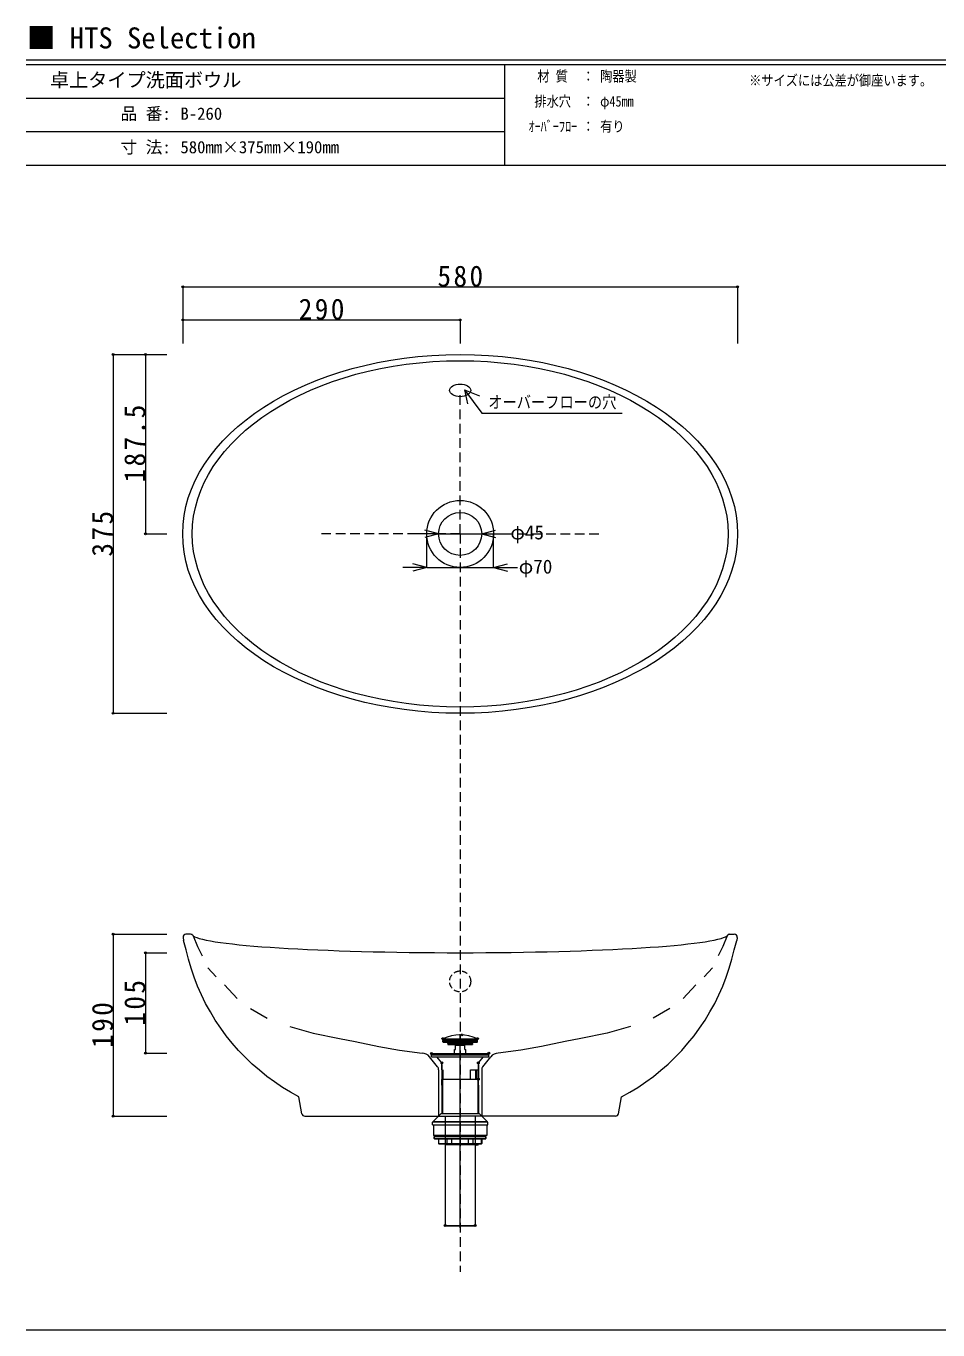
# Model space of a CAD drawing. Units: millimetres, scale not verified. Extents: x -1002 to 1002, y -687 to 676.
# Drawn here: x -1002 to -49, y -687 to 676 of the extents above; entities that cross this region are included whole.
import ezdxf
from ezdxf.enums import TextEntityAlignment as Align

# ---------------------------------------------------------------- set-up
doc = ezdxf.new("R2010")
doc.units = ezdxf.units.MM
doc.header["$LTSCALE"] = 5
doc.header["$PDMODE"] = 32
doc.header["$PDSIZE"] = 2
doc.linetypes.add('DASHED1', pattern=[1.8, 1.2, -0.6])
doc.linetypes.add('DASHED2', pattern=[3, 2, -1])
doc.layers.add('F-0', color=7, linetype='Continuous', lineweight=15)
doc.styles.add('ＭＳ ゴシック', font='')
doc.styles.get('ＭＳ ゴシック').set_extended_font_data('MS Gothic')

msp = doc.modelspace()

# ---------------------------------------------------------------- linework, layer by layer
at = {"layer": 'F-0'}
for p, q in [((1002.034, 640.036), (-1002.086, 640.036)), ((1002.034, 635.036), (-1002.086, 635.036)), ((-502.086, 635.036), (-502.086, 530.036)), ((-502.086, 600.036), (-1002.086, 600.036)), ((-502.086, 565.036), (-1002.086, 565.036)), ((1002.034, 530.036), (-1002.086, 530.036)), ((-838.396, 402.962), (-258.396, 402.962)), ((-838.396, 402.962), (-838.396, 343.763)), ((-258.396, 402.962), (-258.396, 343.763)), ((-838.396, 368.429), (-548.396, 368.429)), ((-838.396, 368.429), (-838.396, 343.763)), ((-548.396, 368.429), (-548.396, 343.763)), ((-910.981, 332.357), (-910.981, -42.643)), ((-910.981, 332.357), (-854.994, 332.357)), ((-877.158, 332.357), (-877.158, 144.857)), ((-877.158, 332.357), (-854.994, 332.357)), ((-543.962, 295.341), (-540.79, 280.67)), ((-543.962, 295.341), (-528.101, 288.997)), ((-877.158, 144.857), (-854.994, 144.857)), ((-570.896, 144.857), (-595.896, 144.857)), ((-570.896, 144.857), (-585.385, 148.739)), ((-570.896, 144.857), (-585.385, 140.975)), ((-583.396, 109.857), (-583.396, 144.857)), ((-570.896, 144.857), (-525.896, 144.857)), ((-525.896, 144.857), (-511.407, 148.739)), ((-525.896, 144.857), (-500.896, 144.857)), ((-525.896, 144.857), (-511.407, 140.975)), ((-513.396, 109.857), (-513.396, 144.857)), ((-583.396, 109.857), (-608.396, 109.857)), ((-583.396, 109.857), (-597.885, 113.739)), ((-583.396, 109.857), (-597.885, 105.975)), ((-583.396, 109.857), (-513.396, 109.857)), ((-513.396, 109.857), (-498.907, 113.739)), ((-513.396, 109.857), (-488.396, 109.857)), ((-513.396, 109.857), (-498.907, 105.975)), ((-910.981, -42.643), (-854.994, -42.643)), ((-910.981, -273.556), (-910.981, -463.556)), ((-910.981, -273.556), (-854.994, -273.556)), ((-837.919, -276.971), (-837.474, -280.165)), ((-830.063, -273.556), (-834.948, -273.556)), ((-827.515, -274.972), (-827.369, -275.207)), ((-827.369, -275.207), (-822.94, -286.482)), ((-269.276, -274.972), (-269.423, -275.207)), ((-266.729, -273.556), (-261.844, -273.556)), ((-258.872, -276.971), (-259.318, -280.165)), ((-877.158, -292.848), (-877.158, -397.848)), ((-877.158, -292.848), (-854.994, -292.848)), ((-822.94, -286.482), (-817.984, -296.065)), ((-812.036, -308.621), (-803.445, -318.203)), ((-284.756, -308.621), (-293.347, -318.203)), ((-794.854, -326.464), (-781.306, -340.673)), ((-301.938, -326.464), (-315.486, -340.673)), ((-767.428, -351.246), (-750.246, -361.159)), ((-329.364, -351.246), (-346.546, -361.159)), ((-548.396, -580.272), (-548.396, -377.835)), ((-674.578, -382.637), (-658.057, -385.611)), ((-658.057, -385.611), (-633.275, -390.898)), ((-633.275, -390.898), (-611.797, -394.532)), ((-611.797, -394.532), (-588.218, -397.848)), ((-566.396, -382.827), (-530.396, -382.827)), ((-566.396, -382.827), (-566.396, -383.827)), ((-566.396, -383.827), (-530.396, -383.827)), ((-566.396, -384.527), (-530.396, -384.527)), ((-566.396, -385.827), (-566.396, -384.527)), ((-566.396, -385.827), (-530.396, -385.827)), ((-566.196, -384.327), (-530.596, -384.327)), ((-565.896, -386.327), (-530.896, -386.327)), ((-561.396, -384.327), (-561.396, -383.827)), ((-561.396, -387.827), (-561.396, -386.327)), ((-561.396, -387.827), (-535.396, -387.827)), ((-561.396, -387.827), (-535.396, -387.827)), ((-561.396, -387.827), (-561.396, -388.827)), ((-561.396, -388.827), (-535.396, -388.827)), ((-554.296, -393.827), (-553.396, -393.827)), ((-554.296, -398.177), (-554.296, -393.827)), ((-553.396, -393.827), (-553.396, -388.832)), ((-543.396, -389.827), (-553.396, -389.827)), ((-543.396, -393.827), (-543.396, -388.832)), ((-543.396, -393.827), (-542.496, -393.827)), ((-542.496, -398.177), (-542.496, -393.827)), ((-535.396, -384.327), (-535.396, -383.827)), ((-535.396, -387.827), (-535.396, -386.327)), ((-535.396, -387.827), (-535.396, -388.827)), ((-530.396, -382.827), (-530.396, -383.827)), ((-530.396, -385.827), (-530.396, -384.527)), ((-877.158, -397.848), (-854.994, -397.848)), ((-571.984, -412.189), (-580.393, -401.621)), ((-578.396, -398.177), (-518.396, -398.177)), ((-578.396, -399.477), (-578.396, -398.177)), ((-578.396, -399.477), (-518.396, -399.477)), ((-576.914, -399.705), (-578.396, -399.477)), ((-576.914, -399.705), (-578.396, -399.477)), ((-578.396, -399.705), (-518.396, -399.705)), ((-578.396, -401.705), (-578.396, -399.705)), ((-578.396, -401.705), (-518.396, -401.705)), ((-567.396, -407.806), (-572.646, -401.705)), ((-567.396, -415.177), (-567.396, -407.806)), ((-567.396, -415.177), (-567.396, -407.806)), ((-529.396, -407.806), (-524.146, -401.705)), ((-529.396, -415.177), (-529.396, -407.806)), ((-524.808, -412.189), (-516.399, -401.621)), ((-519.878, -399.705), (-518.396, -399.477)), ((-519.878, -399.705), (-518.396, -399.477)), ((-518.396, -399.477), (-518.396, -398.177)), ((-518.396, -401.705), (-518.396, -399.705)), ((-570.896, -415.303), (-570.896, -463.556)), ((-567.396, -409.606), (-567.396, -425.973)), ((-566.095, -425.177), (-566.095, -415.177)), ((-537.523, -415.177), (-529.396, -415.177)), ((-537.523, -425.177), (-537.523, -415.177)), ((-532.094, -425.177), (-532.094, -415.177)), ((-530.697, -425.177), (-530.697, -415.177)), ((-529.396, -409.606), (-529.396, -425.973)), ((-525.896, -415.303), (-525.896, -463.556)), ((-529.396, -425.177), (-567.396, -425.177)), ((-567.396, -431.177), (-567.396, -425.177)), ((-567.396, -431.177), (-567.396, -425.177)), ((-567.396, -431.177), (-567.396, -460.806)), ((-566.896, -425.177), (-566.896, -431.177)), ((-566.896, -431.177), (-566.896, -460.806)), ((-529.896, -425.177), (-529.896, -431.177)), ((-529.896, -431.177), (-529.896, -460.806)), ((-529.396, -431.177), (-529.396, -425.177)), ((-529.396, -431.177), (-529.396, -460.806)), ((-713.833, -461.077), (-716.922, -443.556)), ((-382.959, -461.077), (-379.869, -443.556)), ((-577.087, -469.747), (-568.146, -460.806)), ((-568.146, -460.806), (-528.646, -460.806)), ((-564.146, -463.177), (-564.146, -577.977)), ((-532.646, -463.177), (-532.646, -577.977)), ((-519.705, -469.747), (-528.646, -460.806)), ((-910.981, -463.556), (-854.994, -463.556)), ((-710.879, -463.556), (-548.396, -463.556)), ((-519.646, -469.888), (-577.146, -469.888)), ((-577.146, -472.806), (-577.146, -469.888)), ((-577.146, -472.806), (-519.646, -472.806)), ((-519.705, -469.747), (-577.087, -469.747)), ((-576.396, -472.806), (-576.396, -483.806)), ((-385.913, -463.556), (-548.396, -463.556)), ((-520.396, -472.806), (-520.396, -483.806)), ((-519.646, -472.806), (-519.646, -469.888)), ((-520.396, -483.806), (-576.396, -483.806)), ((-575.396, -484.806), (-521.396, -484.806)), ((-575.396, -486.906), (-521.396, -486.906)), ((-574.896, -487.406), (-521.896, -487.406)), ((-574.646, -484.806), (-574.646, -483.806)), ((-570.896, -487.406), (-570.896, -492.306)), ((-570.716, -492.306), (-570.716, -487.406)), ((-562.016, -492.306), (-562.016, -487.406)), ((-557.096, -492.306), (-557.096, -487.406)), ((-539.696, -492.306), (-539.696, -487.406)), ((-534.776, -492.306), (-534.776, -487.406)), ((-526.076, -492.306), (-526.076, -487.406)), ((-525.896, -487.406), (-525.896, -492.306)), ((-522.146, -484.806), (-522.146, -483.806)), ((-570.896, -492.306), (-525.896, -492.306)), ((-526.396, -492.806), (-570.396, -492.806)), ((-564.146, -493.306), (-532.646, -493.306)), ((-563.896, -493.306), (-563.896, -492.806)), ((-532.896, -493.306), (-532.896, -492.806)), ((-564.146, -577.977), (-532.646, -577.977)), ((-563.946, -578.177), (-564.146, -577.977)), ((-563.946, -578.177), (-532.846, -578.177)), ((-532.846, -578.177), (-532.646, -577.977)), ((-1002.086, -687.064), (1002.034, -687.064))]:
    msp.add_line(p, q, dxfattribs=at)
at = {"layer": 'F-0', "linetype": 'DASHED2'}
for p, q in [((-548.396, 144.857), (-548.396, 294.857)), ((-548.396, 144.857), (-698.396, 144.857)), ((-548.396, 144.857), (-548.396, -5.143)), ((-548.396, 144.857), (-398.396, 144.857)), ((-548.396, -5.143), (-548.396, -626.456))]:
    msp.add_line(p, q, dxfattribs=at)
at = {"layer": 'F-0'}
for points in [[(-543.962, 295.341), (-525.722, 271.154), (-379.012, 271.154)], [(-716.922, -443.556), (-725.583, -438.556), (-734.243, -433.556), (-742.435, -427.82), (-750.626, -422.085), (-758.286, -415.657), (-765.947, -409.229), (-773.018, -402.158), (-780.089, -395.087), (-786.517, -387.426), (-792.945, -379.766), (-798.681, -371.574), (-804.416, -363.383), (-809.416, -354.723), (-814.416, -346.062), (-818.643, -336.999), (-822.869, -327.936), (-826.289, -318.539), (-829.709, -309.142), (-832.297, -299.483), (-834.885, -289.824), (-837.474, -280.165)], [(-379.869, -443.556), (-371.209, -438.556), (-362.549, -433.556), (-354.357, -427.82), (-346.166, -422.085), (-338.505, -415.657), (-330.845, -409.229), (-323.774, -402.158), (-316.703, -395.087), (-310.275, -387.426), (-303.847, -379.766), (-298.111, -371.574), (-292.376, -363.383), (-287.376, -354.723), (-282.376, -346.062), (-278.149, -336.999), (-273.923, -327.936), (-270.503, -318.539), (-267.083, -309.142), (-264.495, -299.483), (-261.906, -289.824), (-259.318, -280.165)], [(-269.423, -275.207), (-273.852, -286.482), (-278.808, -296.065)], [(-726.455, -370.081), (-702.004, -377.02), (-674.578, -382.637)], [(-370.337, -370.081), (-394.788, -377.02), (-422.214, -382.637), (-438.735, -385.611), (-463.517, -390.898), (-484.995, -394.532), (-508.574, -397.848)], [(-575.396, -484.806), (-575.396, -486.906), (-575.396, -484.806)], [(-521.396, -484.806), (-521.396, -486.906), (-521.396, -484.806)], [(-570.716, -492.306), (-570.716, -492.324), (-570.715, -492.342), (-570.713, -492.36), (-570.711, -492.378), (-570.708, -492.396), (-570.704, -492.414), (-570.7, -492.431), (-570.695, -492.449), (-570.69, -492.466), (-570.684, -492.484), (-570.677, -492.501), (-570.67, -492.518), (-570.662, -492.534), (-570.654, -492.551), (-570.645, -492.566), (-570.635, -492.582), (-570.625, -492.597), (-570.614, -492.612), (-570.603, -492.627), (-570.591, -492.641), (-570.579, -492.654), (-570.566, -492.667), (-570.552, -492.68), (-570.539, -492.692), (-570.525, -492.704), (-570.51, -492.715), (-570.495, -492.725), (-570.48, -492.735), (-570.464, -492.744), (-570.448, -492.753), (-570.432, -492.761), (-570.416, -492.768)], [(-570.391, -492.778), (-570.384, -492.78), (-570.378, -492.782), (-570.372, -492.784), (-570.365, -492.786), (-570.359, -492.788), (-570.352, -492.79), (-570.346, -492.792), (-570.339, -492.793), (-570.333, -492.795), (-570.326, -492.796), (-570.319, -492.797), (-570.313, -492.798), (-570.306, -492.8), (-570.299, -492.801), (-570.293, -492.802), (-570.286, -492.802), (-570.279, -492.803), (-570.273, -492.804), (-570.266, -492.804), (-570.259, -492.805), (-570.252, -492.805), (-570.246, -492.805), (-570.239, -492.805), (-570.232, -492.806)], [(-562.016, -492.306), (-562.016, -492.32), (-562.015, -492.334), (-562.015, -492.349), (-562.013, -492.363), (-562.012, -492.378), (-562.01, -492.392), (-562.008, -492.406), (-562.006, -492.421), (-562.003, -492.435), (-562, -492.449), (-561.997, -492.463), (-561.993, -492.477), (-561.989, -492.491), (-561.984, -492.505), (-561.98, -492.518), (-561.975, -492.532), (-561.969, -492.545), (-561.963, -492.559), (-561.957, -492.572), (-561.951, -492.585), (-561.944, -492.598), (-561.937, -492.61), (-561.929, -492.623), (-561.921, -492.635), (-561.913, -492.647), (-561.905, -492.658), (-561.896, -492.67), (-561.886, -492.681), (-561.877, -492.692), (-561.867, -492.702), (-561.856, -492.712), (-561.845, -492.722), (-561.834, -492.731), (-561.823, -492.74), (-561.811, -492.749), (-561.799, -492.756), (-561.786, -492.764), (-561.774, -492.771), (-561.76, -492.777)], [(-561.76, -492.777), (-561.747, -492.783), (-561.733, -492.788), (-561.719, -492.793), (-561.705, -492.796), (-561.691, -492.8), (-561.677, -492.802), (-561.662, -492.804), (-561.648, -492.805), (-561.634, -492.806)], [(-557.096, -492.306), (-557.096, -492.315), (-557.096, -492.324), (-557.096, -492.334), (-557.096, -492.343), (-557.095, -492.352), (-557.095, -492.362), (-557.095, -492.371), (-557.095, -492.38), (-557.094, -492.39), (-557.094, -492.399), (-557.094, -492.408), (-557.093, -492.418), (-557.093, -492.427), (-557.092, -492.436), (-557.092, -492.446), (-557.091, -492.455), (-557.091, -492.464), (-557.09, -492.474), (-557.089, -492.483), (-557.089, -492.492), (-557.088, -492.502), (-557.087, -492.511), (-557.086, -492.52), (-557.085, -492.529), (-557.084, -492.539), (-557.083, -492.548), (-557.082, -492.557), (-557.081, -492.566), (-557.08, -492.576), (-557.079, -492.585), (-557.078, -492.594), (-557.076, -492.603), (-557.075, -492.613), (-557.073, -492.622), (-557.072, -492.631), (-557.07, -492.64), (-557.068, -492.65), (-557.066, -492.659), (-557.064, -492.668)], [(-557.064, -492.668), (-557.062, -492.677), (-557.06, -492.686), (-557.058, -492.696), (-557.056, -492.705), (-557.053, -492.714), (-557.051, -492.722), (-557.048, -492.731), (-557.045, -492.74), (-557.042, -492.748), (-557.038, -492.757), (-557.034, -492.766), (-557.03, -492.775), (-557.024, -492.784), (-557.018, -492.793), (-557.011, -492.799), (-557.003, -492.804), (-556.995, -492.806)], [(-539.727, -492.668), (-539.73, -492.677), (-539.732, -492.686), (-539.734, -492.696), (-539.736, -492.705), (-539.739, -492.714), (-539.741, -492.722), (-539.744, -492.731), (-539.747, -492.74), (-539.75, -492.748), (-539.754, -492.757), (-539.758, -492.766), (-539.762, -492.775), (-539.768, -492.784), (-539.774, -492.793), (-539.781, -492.799), (-539.788, -492.804), (-539.797, -492.806)], [(-539.696, -492.306), (-539.696, -492.315), (-539.696, -492.324), (-539.696, -492.334), (-539.696, -492.343), (-539.697, -492.352), (-539.697, -492.362), (-539.697, -492.371), (-539.697, -492.38), (-539.698, -492.39), (-539.698, -492.399), (-539.698, -492.408), (-539.699, -492.418), (-539.699, -492.427), (-539.7, -492.436), (-539.7, -492.446), (-539.701, -492.455), (-539.701, -492.464), (-539.702, -492.474), (-539.703, -492.483), (-539.703, -492.492), (-539.704, -492.502), (-539.705, -492.511), (-539.706, -492.52), (-539.707, -492.529), (-539.708, -492.539), (-539.709, -492.548), (-539.71, -492.557), (-539.711, -492.566), (-539.712, -492.576), (-539.713, -492.585), (-539.714, -492.594), (-539.716, -492.603), (-539.717, -492.613), (-539.719, -492.622), (-539.72, -492.631), (-539.722, -492.64), (-539.724, -492.65), (-539.726, -492.659), (-539.727, -492.668)], [(-535.031, -492.777), (-535.045, -492.783), (-535.059, -492.788), (-535.072, -492.793), (-535.087, -492.796), (-535.101, -492.8), (-535.115, -492.802), (-535.129, -492.804), (-535.144, -492.805), (-535.158, -492.806)], [(-534.776, -492.306), (-534.776, -492.32), (-534.776, -492.334), (-534.777, -492.349), (-534.778, -492.363), (-534.78, -492.378), (-534.782, -492.392), (-534.784, -492.406), (-534.786, -492.421), (-534.789, -492.435), (-534.792, -492.449), (-534.795, -492.463), (-534.799, -492.477), (-534.803, -492.491), (-534.808, -492.505), (-534.812, -492.518), (-534.817, -492.532), (-534.823, -492.545), (-534.829, -492.559), (-534.835, -492.572), (-534.841, -492.585), (-534.848, -492.598), (-534.855, -492.61), (-534.863, -492.623), (-534.87, -492.635), (-534.879, -492.647), (-534.887, -492.658), (-534.896, -492.67), (-534.906, -492.681), (-534.915, -492.692), (-534.925, -492.702), (-534.936, -492.712), (-534.946, -492.722), (-534.958, -492.731), (-534.969, -492.74), (-534.981, -492.749), (-534.993, -492.756), (-535.006, -492.764), (-535.018, -492.771), (-535.031, -492.777)], [(-526.401, -492.778), (-526.407, -492.78), (-526.414, -492.782), (-526.42, -492.784), (-526.427, -492.786), (-526.433, -492.788), (-526.44, -492.79), (-526.446, -492.792), (-526.453, -492.793), (-526.459, -492.795), (-526.466, -492.796), (-526.473, -492.797), (-526.479, -492.798), (-526.486, -492.8), (-526.493, -492.801), (-526.499, -492.802), (-526.506, -492.802), (-526.513, -492.803), (-526.519, -492.804), (-526.526, -492.804), (-526.533, -492.805), (-526.539, -492.805), (-526.546, -492.805), (-526.553, -492.805), (-526.56, -492.806)], [(-526.076, -492.306), (-526.076, -492.324), (-526.077, -492.342), (-526.079, -492.36), (-526.081, -492.378), (-526.084, -492.396), (-526.088, -492.414), (-526.092, -492.431), (-526.096, -492.449), (-526.102, -492.466), (-526.108, -492.484), (-526.115, -492.501), (-526.122, -492.518), (-526.13, -492.534), (-526.138, -492.551), (-526.147, -492.566), (-526.157, -492.582), (-526.167, -492.597), (-526.178, -492.612), (-526.189, -492.627), (-526.201, -492.641), (-526.213, -492.654), (-526.226, -492.667), (-526.239, -492.68), (-526.253, -492.692), (-526.267, -492.704), (-526.282, -492.715), (-526.297, -492.725), (-526.312, -492.735), (-526.328, -492.744), (-526.344, -492.753), (-526.36, -492.761), (-526.376, -492.768)]]:
    msp.add_lwpolyline(points, dxfattribs=at)
for radius in [35, 22.5]:
    msp.add_circle((-548.396, 144.857), radius, dxfattribs=at)
at = {"layer": 'F-0', "linetype": 'DASHED1'}
msp.add_circle((-548.396, -322.848), 11, dxfattribs=at)
at = {"layer": 'F-0'}
for centre, radius, start, end in [((-834.948, -276.556), 3, 90, 187.94491), ((-830.063, -276.556), 3, 31.88251, 90), ((-266.729, -276.556), 3, 90, 148.11749), ((-261.844, -276.556), 3, 352.05509, 90), ((-548.396, -421.327), 42.5, 64.94238, 115.05762), ((-566.196, -384.527), 0.2, 90, 180), ((-565.896, -385.827), 0.5, 180, 270), ((-530.896, -385.827), 0.5, 270, 0), ((-530.596, -384.527), 0.2, 0, 90), ((-588.218, -407.848), 10, 38.51182, 90), ((-508.574, -407.848), 10, 90, 141.48818), ((-575.896, -415.303), 5, 0, 38.51182), ((-520.896, -415.303), 5, 141.48818, 180), ((-710.879, -460.556), 3, 190, 270), ((-385.913, -460.556), 3, 270, 350), ((-576.946, -469.888), 0.2, 135, 180), ((-519.846, -469.888), 0.2, 0, 45), ((-574.896, -486.906), 0.5, 180, 270), ((-521.896, -486.906), 0.5, 270, 0), ((-570.396, -492.306), 0.5, 180, 270), ((-570.233, -492.335), 0.47, 247.09102, 250.33614), ((-526.559, -492.335), 0.47, 289.66386, 292.90898), ((-526.396, -492.306), 0.5, 270, 0)]:
    msp.add_arc(centre, radius, start, end, dxfattribs=at)
for centre, major_axis, ratio in [((-548.396, 144.857), (290, 0), 0.6465), ((-548.396, 144.857), (280, 0), 0.6465), ((-548.396, 294.857), (11, 0), 0.6)]:
    msp.add_ellipse(centre, major_axis=major_axis, ratio=ratio, dxfattribs=at)
for major_axis, start_param, end_param in [((280, 0), 3.22725481, 4.71238898), ((-280, 0), 1.57079633, 3.0559305)]:
    msp.add_ellipse((-548.396, -273.556), major_axis=major_axis, ratio=0.0689, start_param=start_param, end_param=end_param, dxfattribs=at)
for p in [(-838.396, 402.962), (-258.396, 402.962), (-838.396, 368.429), (-548.396, 368.429), (-910.981, 332.357), (-877.158, 332.357), (-877.158, 144.857), (-910.981, -42.643), (-910.981, -273.556), (-877.158, -292.848), (-546.539, -378.827), (-566.396, -382.67), (-530.396, -382.67), (-877.158, -397.848), (-578.396, -398.177), (-567.396, -407.806), (-529.396, -407.806), (-518.396, -397.848), (-529.396, -424.973), (-910.981, -463.556), (-530.789, -493.306), (-564.146, -577.977), (-532.646, -577.977)]:
    msp.add_point(p, dxfattribs=at)

# ---------------------------------------------------------------- texts
at = {"layer": 'F-0', "style": 'ＭＳ ゴシック'}
for s, height, p in [('■ HTS Selection', 21.99, (-1001.367, 645.583)), ('卓上タイプ洗面ボウル', 14.66, (-977.086, 607.536)), ('品 番:', 12.83, (-903.336, 573.786)), ('B-260', 12.83, (-840.774, 573.786)), ('寸 法:', 12.83, (-903.336, 538.786)), ('580mm×375mm×190mm', 12.83, (-840.774, 538.786)), ('φ45', 14.66, (-495.878, 134.713)), ('φ70', 14.66, (-487.153, 98.977))]:
    msp.add_text(s, height=height, dxfattribs=at).set_placement(p, align=Align.BOTTOM_LEFT)
at = {"layer": 'F-0', "style": 'ＭＳ ゴシック', "width": 0.85}
for s, height, p in [('材 質', 11, (-467.711, 614.411)), ('：', 11, (-420.836, 614.411)), ('陶器製', 11, (-402.086, 614.411)), ('※サイズには公差が御座います。', 11, (-246.359, 610.036)), ('排水穴', 11, (-470.836, 588.161)), ('：', 11, (-420.836, 588.161)), ('φ45mm', 11, (-402.086, 588.161)), ('ｵｰﾊﾞｰﾌﾛｰ', 11, (-477.086, 561.911)), ('：', 11, (-420.836, 561.911)), ('有り', 11, (-402.086, 561.911)), ('オーバーフローの穴', 12.83, (-518.981, 272.343))]:
    msp.add_text(s, height=height, dxfattribs=at).set_placement(p, align=Align.BOTTOM_LEFT)
at = {"layer": 'F-0', "color": 3, "char_height": 21.99, "attachment_point": 7, "style": 'ＭＳ ゴシック'}
for s, insert in [('\\T1.18;\\W0.95;580', (-572.146, 402.962)), ('\\T1.18;\\W0.95;290', (-717.146, 368.429))]:
    msp.add_mtext(s, dxfattribs=dict(at, insert=insert))
at = {"layer": 'F-0', "color": 3, "char_height": 21.99, "attachment_point": 7, "rotation": 90, "style": 'ＭＳ ゴシック'}
for s, insert in [('\\T1.18;\\W0.95;187.5', (-877.158, 198.607)), ('\\T1.18;\\W0.95;375', (-910.981, 121.107)), ('\\T1.18;\\W0.95;105', (-877.158, -369.098)), ('\\T1.18;\\W0.95;190', (-910.981, -392.306))]:
    msp.add_mtext(s, dxfattribs=dict(at, insert=insert))

doc.saveas('drawing.dxf')
